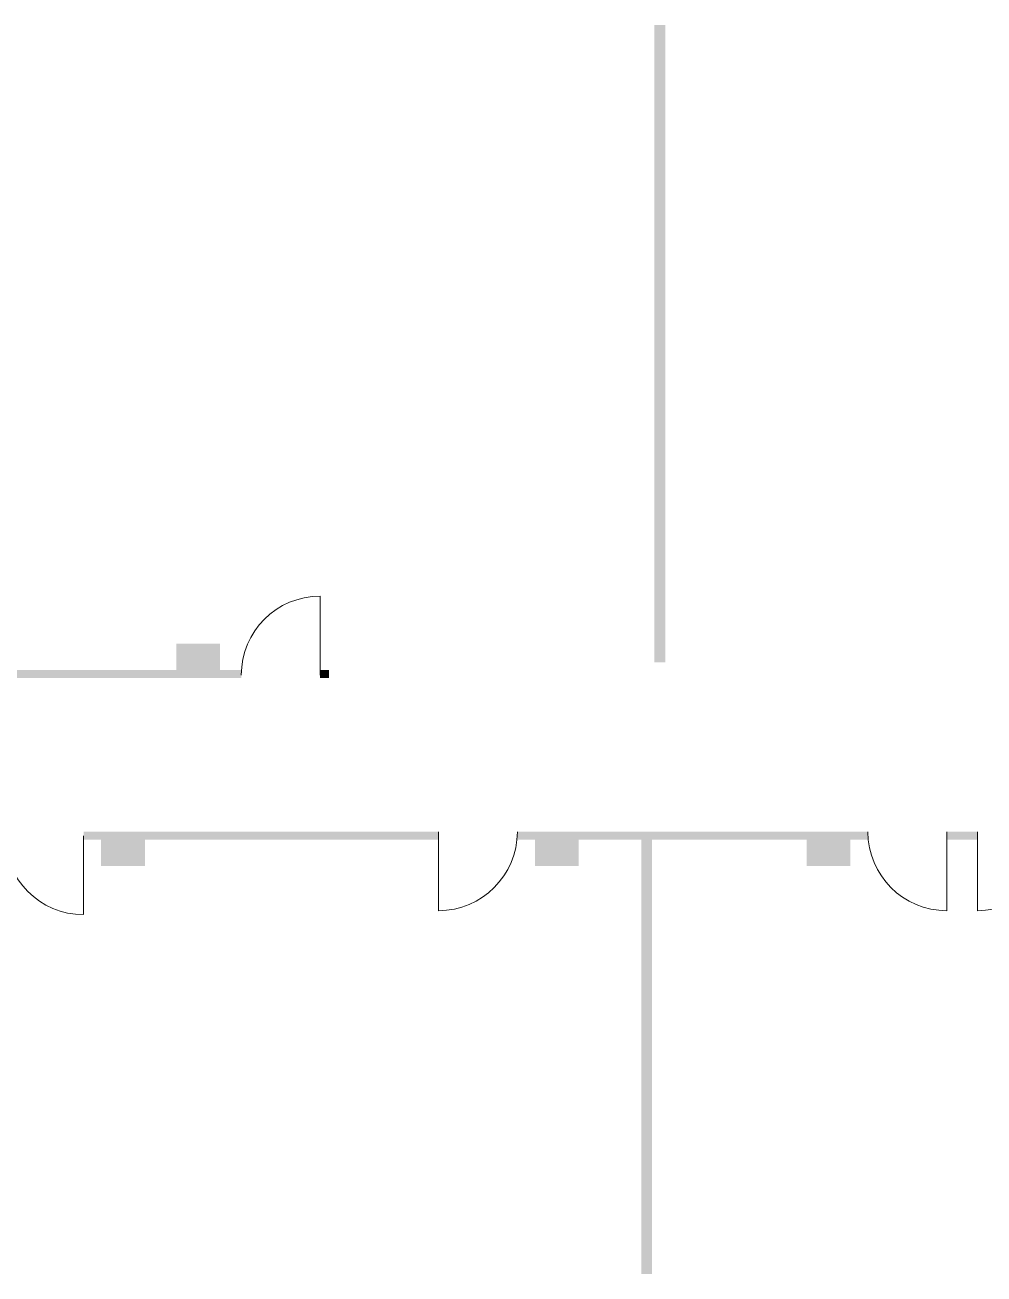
# Model space of a CAD drawing. Header units: millimetres. Extents: x -376000 to 292178, y -193032 to 188048.
# Drawn here: x -193692 to -182749, y -108181 to -93931 of the extents above; entities that cross this region are included whole.
import ezdxf

# ---------------------------------------------------------------- set-up
doc = ezdxf.new("R2010")
doc.units = ezdxf.units.MM
for name, color, linetype, lineweight in [('02_既存平面-内部建具・サッシ', 7, 'Continuous', 18), ('_区分表-C_A：塗（壁）-2 (2D)', 7, 'Continuous', 5), ('_区分表-オーナー：塗（壁）-3 (2D)', 7, 'Continuous', 5), ('_区分表-リアルゲイト：塗（壁） (2D)', 7, 'Continuous', 5)]:
    doc.layers.add(name, color=color, linetype=linetype, lineweight=lineweight)
doc.layers.add('03_0.15', color=7, linetype='Continuous', lineweight=15, true_color=0x990099)
doc.layers.add('08_ハッチ・色', color=7, linetype='Continuous', lineweight=5, true_color=0x888888)

# ---------------------------------------------------------------- blocks, each defined once
blk = doc.blocks.new('区分表-リアルゲイト：塗（壁） (2D)')
at = {"layer": '08_ハッチ・色', "color": 141}
for points in [[(-186511, -101201), (-186386, -101201), (-186511, -93931), (-186386, -93931)], [(-186661, -108181), (-186536, -108181), (-186661, -103226), (-186536, -103226)]]:
    blk.add_solid(points, dxfattribs=at)
blk = doc.blocks.new('グループ-316')
at = {"layer": '03_0.15'}
blk.add_line((-182824, -104036), (-182824, -103136), dxfattribs=at)
blk.add_arc((-182824, -103136), 900, 270, 0, dxfattribs=at)
blk = doc.blocks.new('グループ-317')
at = {"layer": '03_0.15'}
blk.add_line((-183174, -104036), (-183174, -103136), dxfattribs=at)
blk.add_arc((-183174, -103136), 900, 180, 270, dxfattribs=at)
blk = doc.blocks.new('グループ-318')
at = {"layer": '03_0.15'}
blk.add_line((-188974, -104036), (-188974, -103136), dxfattribs=at)
blk.add_arc((-188974, -103136), 900, 270, 0, dxfattribs=at)
blk = doc.blocks.new('グループ-319')
at = {"layer": '03_0.15'}
blk.add_line((-193024, -104081), (-193024, -103181), dxfattribs=at)
blk.add_arc((-193024, -103181), 900, 180, 270, dxfattribs=at)
blk = doc.blocks.new('区分表-C_A：塗（壁）-2 (2D)')
at = {"layer": '08_ハッチ・色', "linetype": 'Continuous', "lineweight": 0, "true_color": 0x80ff00}
for points in [[(-191966, -101291), (-191966, -100991), (-191466, -100991)], [(-191466, -100991), (-191466, -101291), (-191966, -101291)], [(-192824, -103526), (-192824, -103226), (-192324, -103226)], [(-192324, -103226), (-192324, -103526), (-192824, -103526)], [(-187874, -103526), (-187874, -103226), (-187374, -103226)], [(-187374, -103226), (-187374, -103526), (-187874, -103526)], [(-184774, -103526), (-184774, -103226), (-184274, -103226)], [(-184274, -103226), (-184274, -103526), (-184774, -103526)]]:
    blk.add_hatch(color=70, dxfattribs=at).paths.add_polyline_path(points)
at = {"layer": '08_ハッチ・色', "color": 141}
for points in [[(-188974, -103226), (-188974, -103136), (-193024, -103226), (-193024, -103136)], [(-184074, -103226), (-184074, -103136), (-188074, -103226), (-188074, -103136)], [(-182824, -103226), (-182824, -103136), (-183174, -103226), (-183174, -103136)]]:
    blk.add_solid(points, dxfattribs=at)
at = {"layer": '02_既存平面-内部建具・サッシ', "color": 7, "transparency": 33554559}
for name in ['グループ-318', 'グループ-317', 'グループ-316', 'グループ-319']:
    blk.add_blockref(name, (0, 0), dxfattribs=at)
blk = doc.blocks.new('グループ-431')
at = {"layer": '03_0.15'}
blk.add_line((-182824, -104036), (-182824, -103136), dxfattribs=at)
blk.add_arc((-182824, -103136), 900, 270, 0, dxfattribs=at)
blk = doc.blocks.new('グループ-432')
at = {"layer": '03_0.15'}
blk.add_line((-183174, -104036), (-183174, -103136), dxfattribs=at)
blk.add_arc((-183174, -103136), 900, 180, 270, dxfattribs=at)
blk = doc.blocks.new('グループ-433')
at = {"layer": '03_0.15'}
blk.add_line((-188974, -104036), (-188974, -103136), dxfattribs=at)
blk.add_arc((-188974, -103136), 900, 270, 0, dxfattribs=at)
blk = doc.blocks.new('グループ-434')
at = {"layer": '03_0.15'}
blk.add_line((-193024, -104081), (-193024, -103181), dxfattribs=at)
blk.add_arc((-193024, -103181), 900, 180, 270, dxfattribs=at)
blk = doc.blocks.new('グループ-435')
at = {"layer": '03_0.15'}
blk.add_line((-190324, -100447), (-190324, -101347), dxfattribs=at)
blk.add_arc((-190324, -101347), 900, 90, 180, dxfattribs=at)
blk = doc.blocks.new('区分表-オーナー：塗（壁）-3 (2D)')
at = {"layer": '08_ハッチ・色', "color": 141}
for points in [[(-191224, -101381), (-191224, -101291), (-193924, -101381), (-193924, -101291)], [(-190324, -101381), (-190324, -101291), (-190223, -101381), (-190223, -101291)], [(-188974, -103226), (-188974, -103136), (-193024, -103226), (-193024, -103136)], [(-184074, -103226), (-184074, -103136), (-188074, -103226), (-188074, -103136)], [(-182824, -103226), (-182824, -103136), (-183174, -103226), (-183174, -103136)]]:
    blk.add_solid(points, dxfattribs=at)
at = {"layer": '02_既存平面-内部建具・サッシ', "color": 7, "transparency": 33554559}
for name in ['グループ-435', 'グループ-433', 'グループ-432', 'グループ-431', 'グループ-434']:
    blk.add_blockref(name, (0, 0), dxfattribs=at)

msp = doc.modelspace()

# ---------------------------------------------------------------- block references
at = {"layer": '_区分表-C_A：塗（壁）-2 (2D)'}
msp.add_blockref('区分表-C_A：塗（壁）-2 (2D)', (0, 0), dxfattribs=at)
at = {"layer": '_区分表-オーナー：塗（壁）-3 (2D)'}
msp.add_blockref('区分表-オーナー：塗（壁）-3 (2D)', (0, 0), dxfattribs=at)
at = {"layer": '_区分表-リアルゲイト：塗（壁） (2D)'}
msp.add_blockref('区分表-リアルゲイト：塗（壁） (2D)', (0, 0), dxfattribs=at)

doc.saveas('drawing.dxf')
